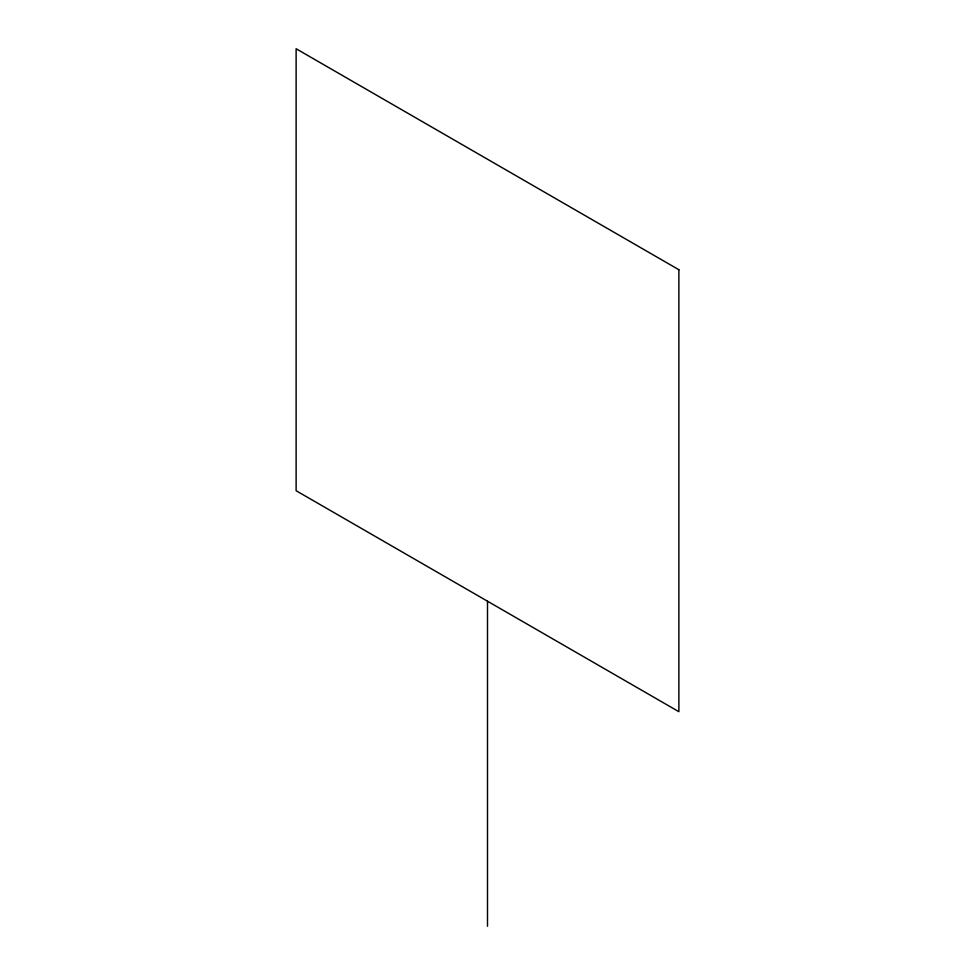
<?xml version="1.0" encoding="UTF-8"?>
<svg xmlns="http://www.w3.org/2000/svg" width="975" height="975" viewBox="0 0 975 975"><rect width="100%" height="100%" fill="white"/><g stroke="black" fill="none" stroke-linecap="round" stroke-linejoin="round"><path stroke-width="1.46" d="M487.5 601.209L487.5 926.25M678.88 269.734L296.12 48.75L296.12 490.717L678.88 711.701L678.88 269.734"/></g></svg>
